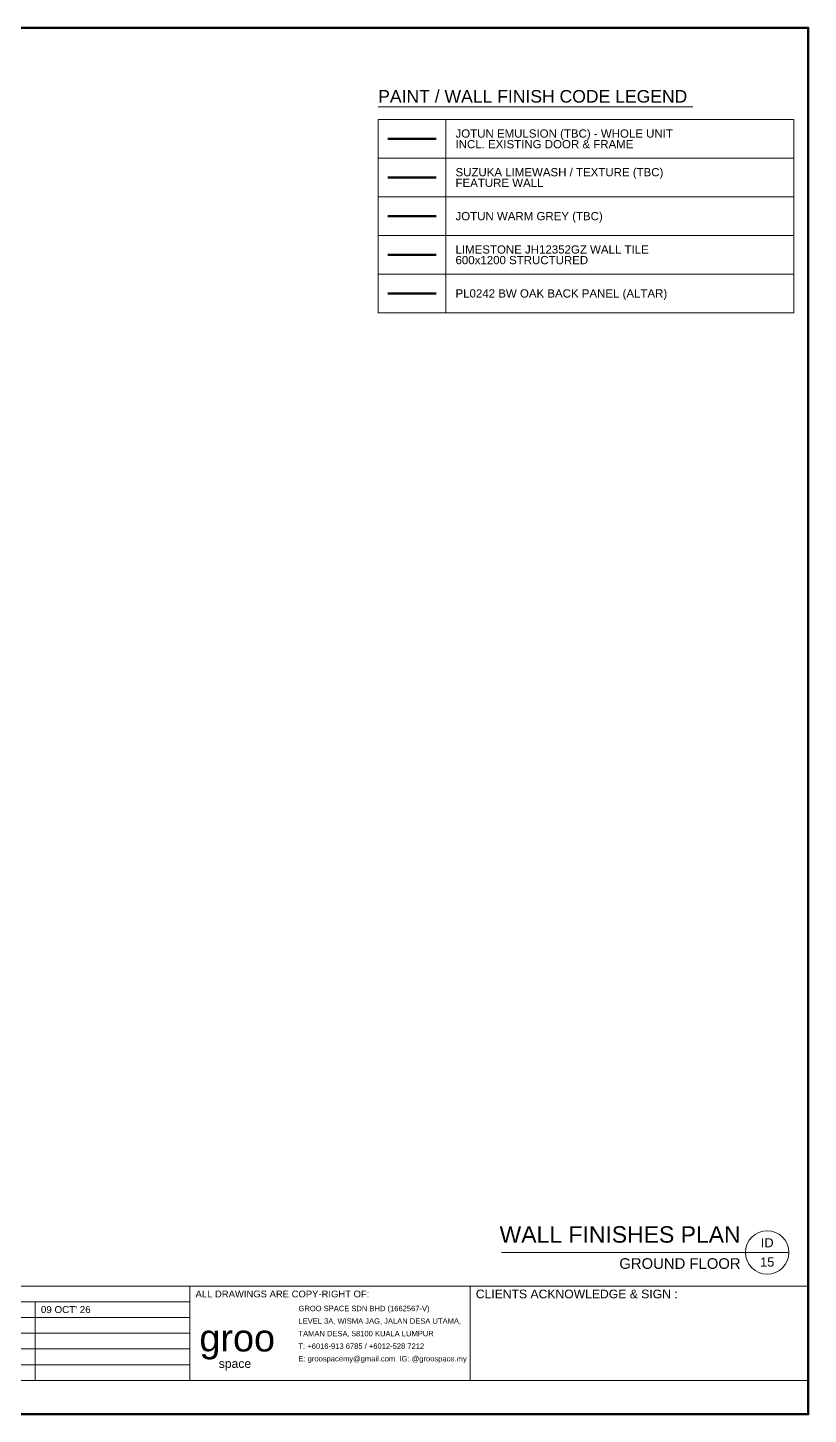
# Model space of a CAD drawing. Header units: millimetres. Extents: x 5 to 415, y 5 to 292.
# Drawn here: x 253.5 to 415, y 5 to 292 of the extents above; entities that cross this region are included whole.
import ezdxf
from ezdxf.enums import TextEntityAlignment as Align

# ---------------------------------------------------------------- set-up
doc = ezdxf.new("R2010")
doc.units = ezdxf.units.MM
for name, color, linetype, lineweight in [('0-SHEET', 7, 'CONTINUOUS', 50), ('0-TITLE', 7, 'CONTINUOUS', 18), ('0-TITLE-TXT', 7, 'CONTINUOUS', 13), ('I-FINISH', 6, 'CONTINUOUS', 50), ('I-NOTE', 1, 'CONTINUOUS', 13), ('I-TEXT', 7, 'CONTINUOUS', 13)]:
    doc.layers.add(name, color=color, linetype=linetype, lineweight=lineweight)
doc.styles.get("Standard").update_dxf_attribs({"font": 'arial.ttf'})

msp = doc.modelspace()

# ---------------------------------------------------------------- linework, layer by layer
at = {"layer": '0-SHEET'}
msp.add_lwpolyline([(5, 5), (415, 5), (415, 292), (5, 292)], close=True, dxfattribs=at)
at = {"layer": '0-TITLE'}
for p, q in [((5, 31.5), (415, 31.5)), ((287, 12), (287, 31.5)), ((345, 12), (345, 31.5)), ((219, 28.3), (287, 28.3)), ((255, 12), (255, 28.3)), ((219, 25.04), (287, 25.04)), ((219, 21.78), (287, 21.78)), ((219, 18.52), (287, 18.52)), ((219, 15.26), (287, 15.26)), ((5, 12), (415, 12))]:
    msp.add_line(p, q, dxfattribs=at)
at = {"layer": 'I-FINISH', "color": 7, "lineweight": 70}
msp.add_line((328, 269), (338, 269), dxfattribs=at)
at = {"layer": 'I-FINISH', "color": 6, "lineweight": 70}
msp.add_line((328, 261), (338, 261), dxfattribs=at)
at = {"layer": 'I-FINISH', "color": 4, "lineweight": 70}
msp.add_line((328, 253), (338, 253), dxfattribs=at)
at = {"layer": 'I-FINISH', "color": 1, "lineweight": 70}
msp.add_line((328, 245), (338, 245), dxfattribs=at)
at = {"layer": 'I-FINISH', "color": 3, "lineweight": 70}
msp.add_line((328, 237), (338, 237), dxfattribs=at)
at = {"layer": 'I-NOTE', "color": 1}
msp.add_line((326, 275.6), (391.1, 275.6), dxfattribs=at)
at = {"layer": 'I-TEXT'}
for p, q in [((351.5, 38.5), (402, 38.5)), ((402, 38.5), (411, 38.5))]:
    msp.add_line(p, q, dxfattribs=at)
for points in [[(326, 265), (340, 265), (340, 273), (326, 273)], [(340, 265), (412, 265), (412, 273), (340, 273)], [(326, 257), (340, 257), (340, 265), (326, 265)], [(340, 257), (412, 257), (412, 265), (340, 265)], [(326, 249), (340, 249), (340, 257), (326, 257)], [(340, 249), (412, 249), (412, 257), (340, 257)], [(326, 241), (340, 241), (340, 249), (326, 249)], [(340, 241), (412, 241), (412, 249), (340, 249)], [(326, 233), (340, 233), (340, 241), (326, 241)], [(340, 233), (412, 233), (412, 241), (340, 241)]]:
    msp.add_lwpolyline(points, close=True, dxfattribs=at)
msp.add_circle((406.5, 38.5), 4.5, dxfattribs=at)

# ---------------------------------------------------------------- texts
at = {"layer": '0-TITLE-TXT'}
for s, height, p in [('ALL DRAWINGS ARE COPY-RIGHT OF:', 1.4, (288.2, 29.9)), ('CLIENTS ACKNOWLEDGE & SIGN :', 1.8, (346.2, 29.9)), ("09 OCT' 26", 1.45, (256.2, 26.67)), ('GROO SPACE SDN BHD (1662567-V)', 1.12, (309.5, 26.9)), ('LEVEL 3A, WISMA JAG, JALAN DESA UTAMA,', 1.12, (309.5, 24.3)), ('TAMAN DESA, 58100 KUALA LUMPUR', 1.12, (309.5, 21.7)), ('T: +6016-913 6785 / +6012-528 7212', 1.12, (309.5, 19.1)), ('E: groospacemy@gmail.com  IG: @groospace.my', 1.12, (309.5, 16.5))]:
    msp.add_text(s, height=height, dxfattribs=at).set_placement(p, align=Align.MIDDLE_LEFT)
for s, height, p in [('groo', 5.6, (289, 18)), ('space', 1.8, (293, 14.6))]:
    msp.add_text(s, height=height, dxfattribs=at).set_placement(p)
at = {"layer": 'I-NOTE', "color": 1}
msp.add_text('PAINT / WALL FINISH CODE LEGEND', height=2.6, dxfattribs=at).set_placement((326, 276.5))
for s, p in [('JOTUN EMULSION (TBC) - WHOLE UNIT', (342, 270.1)), ('INCL. EXISTING DOOR & FRAME', (342, 267.9)), ('SUZUKA LIMEWASH / TEXTURE (TBC)', (342, 262.1)), ('FEATURE WALL', (342, 259.9)), ('JOTUN WARM GREY (TBC)', (342, 253)), ('LIMESTONE JH12352GZ WALL TILE', (342, 246.1)), ('600x1200 STRUCTURED', (342, 243.9)), ('PL0242 BW OAK BACK PANEL (ALTAR)', (342, 237))]:
    msp.add_text(s, height=1.7, dxfattribs=at).set_placement(p, align=Align.MIDDLE_LEFT)
at = {"layer": 'I-TEXT'}
msp.add_text('WALL FINISHES PLAN', height=3.4, dxfattribs=at).set_placement((401, 39.5), align=Align.BOTTOM_RIGHT)
for s, p in [('ID', (406.5, 40.5)), ('15', (406.5, 36.5))]:
    msp.add_text(s, height=1.9, dxfattribs=at).set_placement(p, align=Align.MIDDLE_CENTER)
msp.add_text('GROUND FLOOR', height=2.2, dxfattribs=at).set_placement((401, 37.3), align=Align.TOP_RIGHT)

doc.saveas('drawing.dxf')
